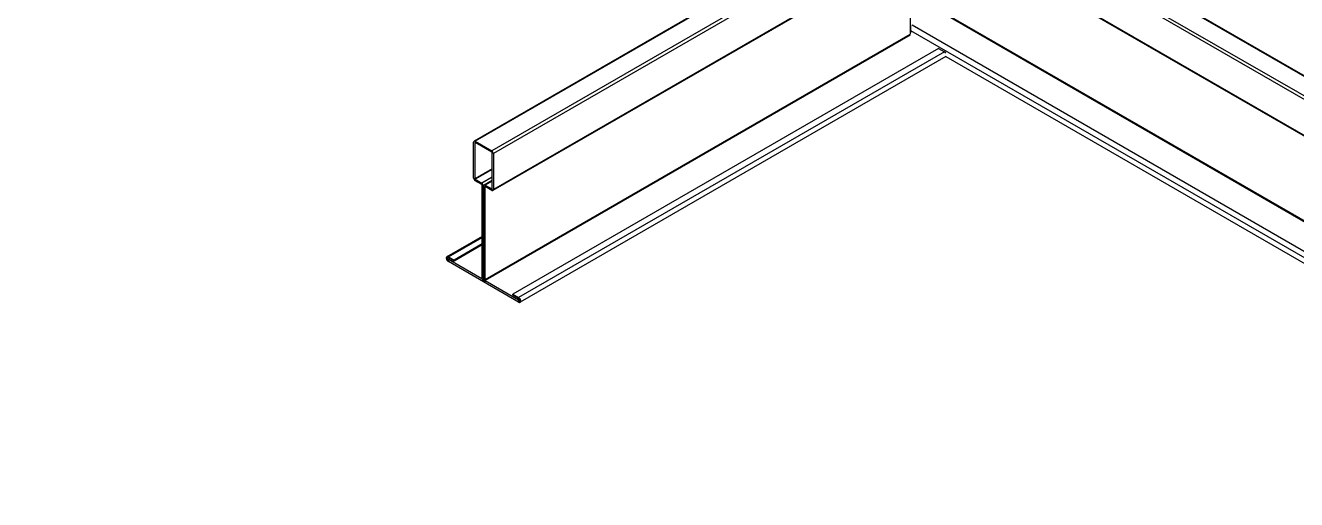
# Model space of a CAD drawing. Header units: millimetres. Extents: x -114 to 1795, y 14 to 1195.
# Drawn here: x 108.7 to 398.8, y 459.6 to 567.9 of the extents above; entities that cross this region are included whole.
import ezdxf

# ---------------------------------------------------------------- set-up
doc = ezdxf.new("R2010")
doc.units = ezdxf.units.MM
doc.layers.add('AM_VIS', color=7, linetype='Continuous', lineweight=30)

msp = doc.modelspace()

# ---------------------------------------------------------------- linework, layer by layer
at = {"layer": 'AM_VIS'}
for p, q in [((109.4, 719.89), (510.59, 488.26)), ((113.21, 722.09), (510.59, 492.67)), ((113.36, 722.18), (510.59, 492.84)), ((108.69, 719.48), (510.59, 487.45)), ((312.19, 599.83), (211.07, 541.45)), ((312.34, 599.74), (211.32, 541.42)), ((316.15, 597.54), (215.14, 539.22)), ((316.86, 597.13), (215.5, 538.61)), ((314.13, 592.49), (510.59, 479.07)), ((314.28, 592.58), (510.59, 479.24)), ((307.49, 583.35), (215.39, 530.17)), ((307.6, 583.58), (215.5, 530.4)), ((310.59, 581.47), (310.59, 565.88)), ((317.39, 571.1), (502.19, 464.41)), ((317.53, 571.19), (502.33, 464.49)), ((310.57, 565.78), (213.55, 509.76)), ((310.73, 566.14), (310.73, 567.97)), ((495.01, 460.27), (310.73, 566.66)), ((311.06, 567.98), (496.32, 461.02)), ((310.64, 565.65), (213.62, 509.64)), ((317.11, 562.61), (219.95, 506.52)), ((318.42, 561.86), (221.26, 505.76)), ((318.73, 560.76), (221.58, 504.67)), ((317.11, 562.61), (318.42, 561.86)), ((318.73, 560.76), (493.9, 459.63)), ((210.97, 533.01), (210.97, 541.22)), ((211.32, 541.1), (211.25, 541.06)), ((211.25, 541.06), (211.25, 532.85)), ((211.32, 541.42), (215.14, 539.22)), ((215.14, 538.89), (211.32, 541.1)), ((215.21, 530.56), (215.21, 538.77)), ((215.5, 538.61), (215.5, 530.4)), ((215.21, 535.14), (211.25, 532.85)), ((215.21, 534.97), (211.32, 532.73)), ((211.32, 532.73), (212.85, 531.85)), ((212.85, 531.52), (211.32, 532.4)), ((215.21, 533.22), (212.85, 531.85)), ((212.92, 510.13), (212.92, 531.4)), ((213.28, 531.28), (213.2, 531.24)), ((213.2, 531.24), (213.2, 509.97)), ((213.27, 509.93), (213.27, 531.2)), ((215.21, 532.49), (213.37, 531.43)), ((213.62, 531.07), (213.55, 531.03)), ((213.55, 531.03), (213.55, 509.76)), ((215.21, 532.32), (213.62, 531.4)), ((213.62, 531.4), (215.14, 530.52)), ((215.14, 530.2), (213.62, 531.07)), ((215.21, 530.56), (215.14, 530.52)), ((212.92, 519.7), (204.88, 515.06)), ((205.21, 515.03), (212.92, 519.48)), ((212.92, 517.97), (206.52, 514.28)), ((212.92, 517.77), (206.52, 514.07)), ((205.21, 515.03), (206.52, 514.28)), ((206.52, 514.07), (205.21, 514.83)), ((205.49, 514.66), (205.21, 514.5)), ((205.21, 514.5), (212.85, 510.09)), ((205.21, 514.17), (205.21, 514.5)), ((221.26, 504.7), (205.21, 513.97)), ((206.52, 514.28), (206.52, 514.07)), ((212.92, 510.13), (212.85, 510.09)), ((212.85, 509.76), (213.62, 509.32)), ((213.28, 509.84), (213.1, 509.74)), ((213.27, 510.01), (213.2, 509.97)), ((213.62, 509.64), (221.26, 505.23)), ((219.95, 506.52), (221.26, 505.76)), ((219.95, 506.31), (219.95, 506.52)), ((221.26, 505.56), (219.95, 506.31)), ((221.46, 505.35), (221.26, 505.23)), ((221.26, 505.23), (221.26, 504.91)), ((221.54, 505.07), (221.26, 504.91))]:
    msp.add_line(p, q, dxfattribs=at)
for centre, major_axis, start_param, end_param in [((318.42, 561.33), (0.325, -0.563), 1.591512, 2.356194), ((211.32, 541.02), (0.25, -0.433), 2.356194, 3.926991), ((211.32, 541.02), (0.05, -0.0866), 2.356194, 3.926991), ((215.14, 538.81), (0.25, -0.433), 0.785398, 2.356194), ((215.14, 538.81), (0.05, -0.0866), 0.785398, 2.356194), ((211.32, 532.81), (0.25, -0.433), 3.926991, 5.497787), ((211.32, 532.81), (0.05, -0.0866), 3.926991, 5.497787), ((212.85, 531.44), (0.25, -0.433), 0.785398, 2.356194), ((212.85, 531.44), (0.05, -0.0866), 0.785398, 2.356194), ((213.62, 530.99), (0.25, -0.433), 2.356194, 3.926991), ((213.62, 530.99), (0.05, -0.0866), 2.356194, 3.926991), ((215.14, 530.61), (0.05, -0.0866), 5.497787, 7.068583), ((215.14, 530.61), (0.25, -0.433), 5.497787, 7.068583), ((205.21, 514.5), (0.325, -0.563), 2.356194, 5.497787), ((205.21, 514.5), (0.2, -0.346), 2.356194, 5.49779), ((212.85, 510.17), (0.05, -0.0866), 5.497787, 7.068583), ((212.85, 510.17), (0.25, -0.433), 5.497787, 7.068583), ((213.62, 509.72), (0.25, -0.433), 3.926991, 5.497787), ((213.62, 509.72), (0.05, -0.0866), 3.926991, 5.497787), ((221.26, 505.23), (0.325, -0.563), 5.497787, 8.63938), ((221.26, 505.23), (0.2, -0.346), 5.497785, 8.63938)]:
    msp.add_ellipse(centre, major_axis=major_axis, ratio=0.57735, start_param=start_param, end_param=end_param, dxfattribs=at)

doc.saveas('drawing.dxf')
